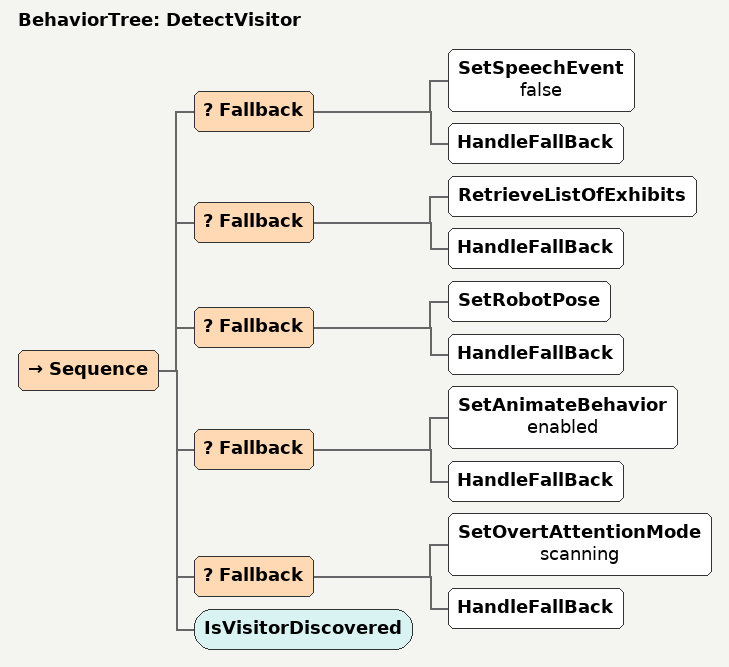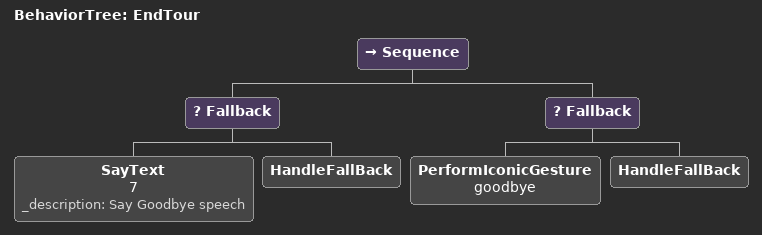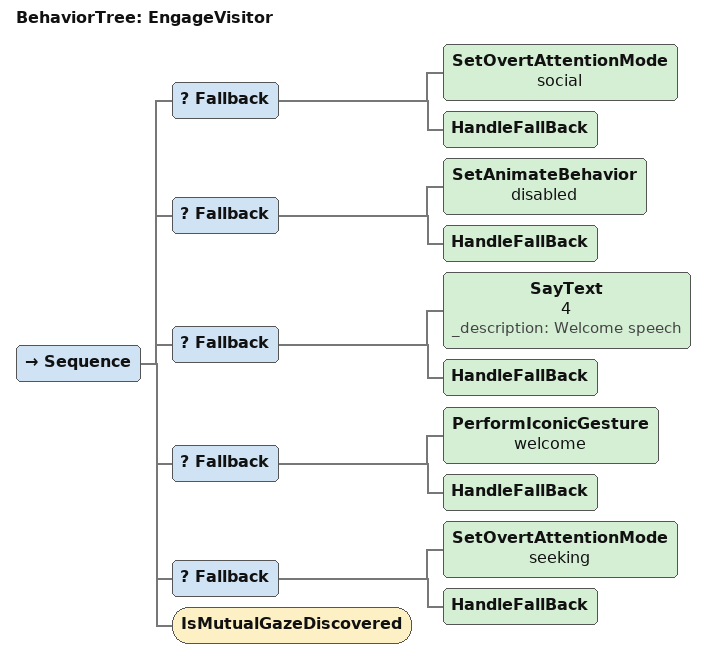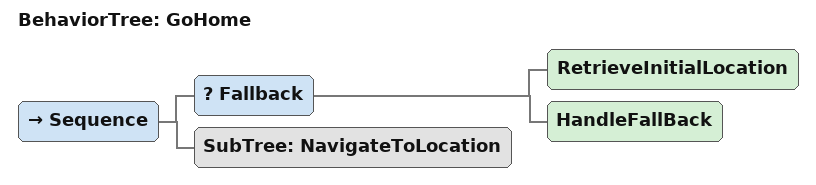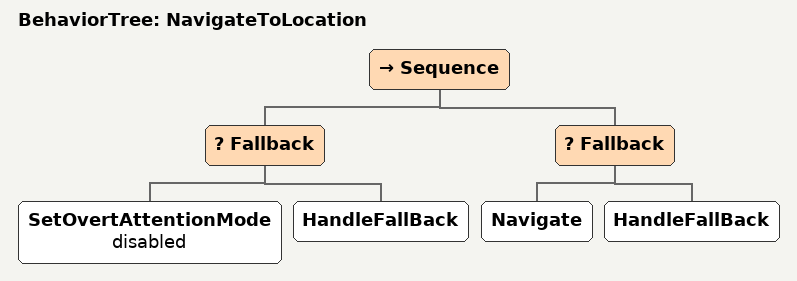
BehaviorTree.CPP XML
<BehaviorTree ID="DetectVisitor">
  <Sequence>
    <Fallback>
      <SetSpeechEvent name="false"/>
      <HandleFallBack/>
    </Fallback>
    <Fallback>
      <RetrieveListOfExhibits/>
      <HandleFallBack/>
    </Fallback>
    <Fallback>
      <SetRobotPose/>
      <HandleFallBack/>
    </Fallback>
    <Fallback>
      <SetAnimateBehavior name="enabled"/>
      <HandleFallBack/>
    </Fallback>
    <Fallback>
      <SetOvertAttentionMode name="scanning"/>
      <HandleFallBack/>
    </Fallback>
    <IsVisitorDiscovered/>
  </Sequence>
</BehaviorTree>

<BehaviorTree ID="EndTour">
  <Sequence>
    <Fallback>
      <SayText name="7" _description="Say Goodbye speech"/>
      <HandleFallBack/>
    </Fallback>
    <Fallback>
      <PerformIconicGesture name="goodbye"/>
      <HandleFallBack/>
    </Fallback>
  </Sequence>
</BehaviorTree>

<BehaviorTree ID="EngageVisitor">
  <Sequence>
    <Fallback>
      <SetOvertAttentionMode name="social"/>
      <HandleFallBack/>
    </Fallback>
    <Fallback>
      <SetAnimateBehavior name="disabled"/>
      <HandleFallBack/>
    </Fallback>
    <Fallback>
      <SayText name="4" _description="Welcome speech"/>
      <HandleFallBack/>
    </Fallback>
    <Fallback>
      <PerformIconicGesture name="welcome"/>
      <HandleFallBack/>
    </Fallback>
    <Fallback>
      <SetOvertAttentionMode name="seeking"/>
      <HandleFallBack/>
    </Fallback>
    <IsMutualGazeDiscovered/>
  </Sequence>
</BehaviorTree>

<BehaviorTree ID="GoHome">
  <Sequence>
    <Fallback>
      <RetrieveInitialLocation/>
      <HandleFallBack/>
    </Fallback>
    <SubTree ID="NavigateToLocation"/>
  </Sequence>
</BehaviorTree>

<BehaviorTree ID="NavigateToLocation">
  <Sequence>
    <Fallback>
      <SetOvertAttentionMode name="disabled"/>
      <HandleFallBack/>
    </Fallback>
    <Fallback>
      <Navigate/>
      <HandleFallBack/>
    </Fallback>
  </Sequence>
</BehaviorTree>
